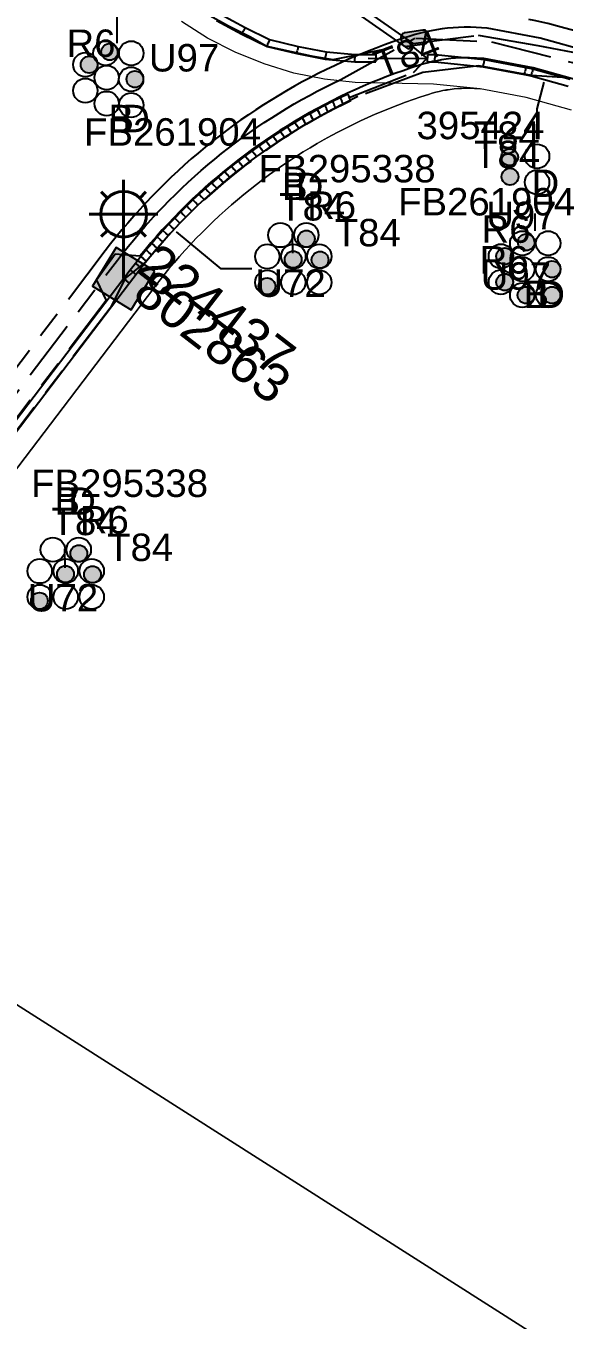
# Model space of a CAD drawing. Header units: metres. Extents: x 0 to 294317, y 0 to 6233398.
# Drawn here: x 292808.7 to 292844, y 6231952.5 to 6232037.3 of the extents above; entities that cross this region are included whole.
import ezdxf
from ezdxf import colors
from ezdxf.entities.mleader import LeaderData, LeaderLine
from ezdxf.enums import TextEntityAlignment as Align
from ezdxf.math import Vec2, Vec3

# ---------------------------------------------------------------- set-up
doc = ezdxf.new("R2010")
doc.units = ezdxf.units.M
doc.linetypes.add('Cable Exist UG', pattern=[8.2, 4, -1.2, 1.8, -1.2])
doc.layers.get('0').update_dxf_attribs({"color": 6})
for name, color, linetype in [('_User Miscellaneous1', 7, 'Continuous'), ('_User Miscellaneous2', 7, 'Continuous'), ('Duct_SP_EXT', 7, 'Continuous'), ('Equip_HV_EXT', 7, 'Continuous'), ('Equip_SP_SL_EXT', 7, 'Continuous'), ('Mains_HV_EXT', 7, 'Continuous'), ('Mains_LV_EXT', 7, 'Continuous'), ('Mains_SL_EXT', 7, 'Continuous'), ('SupportsUG_SP_LV_SL_EXT', 7, 'Continuous'), ('Trench_SP_EXT', 7, 'Continuous')]:
    doc.layers.add(name, color=color, linetype=linetype)
doc.layers.add('Cadastre Land Parcels_SP_EXT', color=9, linetype='Continuous', lineweight=5)
doc.layers.add('Cadastre Roads_SP_EXT', color=9, linetype='Continuous', lineweight=5)
doc.styles.add('COLUMN_LABEL', font='arial.ttf')
doc.styles.add('iecARIAL', font='arial.ttf', dxfattribs={"height": 2})
doc.styles.add('POLE_LABEL', font='arial.ttf')
doc.styles.get("Standard").update_dxf_attribs({"font": 'arial.ttf'})

# ---------------------------------------------------------------- blocks, each defined once
blk = doc.blocks.new('COLUMN_EXT')
blk.add_hatch(color=256).paths.add_polyline_path([(-1.485, 1.485), (-1.485, -1.485), (1.485, -1.485), (1.485, 1.485)])
blk.add_lwpolyline([(-1.485, -1.485), (1.485, -1.485), (1.485, 1.485), (-1.485, 1.485)], close=True)
for tag, height, style, flags, p in [('ASSET_NUM', 2.5, 'COLUMN_LABEL', 8, (2, 2)), ('STRUCTURE_PLANT_NUMBER', 0.2, 'POLE_LABEL', 9, (1.813, 0.031)), ('STREET_CODE', 0.2, 'COLUMN_LABEL', 9, (1.813, -0.2))]:
    blk.add_attdef(tag, text='', height=height, dxfattribs=dict(style=style, flags=flags)).set_placement(p, align=Align.MIDDLE_LEFT)
at = {"flags": 9}
for tag, p in [('OWNED_BY', (1.813, -0.6)), ('STATE', (1.813, -0.8)), ('COLUMN_TYPE', (1.813, -0.4)), ('STREETNAME', (1.813, -1.6)), ('USAGE', (1.813, -1)), ('LEGEND', (1.813, -1.2)), ('LOCATION', (1.813, -1.4)), ('SUBURB', (1.813, -1.8)), ('NOTES', (1.813, -2))]:
    blk.add_attdef(tag, text='', height=0.2, dxfattribs=at).set_placement(p, align=Align.MIDDLE_LEFT)
at = {"flags": 1}
blk.add_attdef('Z', (1.813, -2.351), '', height=0.2, dxfattribs=at)
blk = doc.blocks.new('DUCT_EXT')
blk.add_circle((0, 0.8), 0.8)
at = {"flags": 1}
blk.add_attdef('Z', (0, 0), '', height=0.2, dxfattribs=at)
at = {"flags": 9}
for tag, p in [('DUCT_CODE', (0, 0)), ('XSECT_TYPE', (0, -0.2)), ('STATE', (0, -0.6)), ('FB_REFERENCE', (0, -0.4)), ('NOTES', (0, -0.8))]:
    blk.add_attdef(tag, text='', height=0.2, dxfattribs=at).set_placement(p, align=Align.MIDDLE_LEFT)
blk = doc.blocks.new('SL_LANTERN_EXT')
at = {"lineweight": 40}
for p, q in [((0, 1.968), (0, 6.468)), ((-1.459, 5.676), (-1.061, 5.278)), ((1.458, 5.676), (1.06, 5.278)), ((-2.25, 4.218), (2.25, 4.218)), ((-1.459, 2.759), (-1.061, 3.157)), ((0, 0), (0, 2.721)), ((1.458, 2.759), (1.06, 3.157))]:
    blk.add_line(p, q, dxfattribs=at)
blk.add_circle((0, 4.218), 1.5, dxfattribs=at)
at = {"style": 'iecARIAL', "flags": 8}
blk.add_attdef('ASSET_NUM', (1.5, 1.5), '', height=2.5, dxfattribs=at)
for tag, p, height, flags in [('CONSTRUCTED_VOLTAGE', (0.981, -0.653), 0.2, 9), ('CONTROL_TYPE', (0.981, -0.853), 0.2, 9), ('LNUMBER', (2.181, -3.253), 2.5, 8), ('OPERATING_VOLTAGE', (0.981, -1.653), 0.2, 9), ('ORIENTATION', (0.981, -1.853), 0.2, 9), ('LANTERN_PURPOSE', (0.981, -1.053), 0.2, 9), ('LANTERN_TYPE', (0.981, -1.253), 0.2, 9), ('NO_PHASES', (0.981, -1.453), 0.2, 9), ('OWNED_BY', (0.981, -2.053), 0.2, 9), ('STATE', (0.981, -2.253), 0.2, 9), ('CEXIST', (0.981, -2.653), 0.2, 9), ('USAGE', (0.981, -2.453), 0.2, 9), ('CNEW', (0.981, -2.853), 0.2, 9), ('CNUMBER', (0.981, -3.053), 0.2, 9), ('CREMOVE', (0.981, -3.253), 0.2, 9), ('CREPLACE', (0.981, -3.453), 0.2, 9), ('LKINGHEIGHT', (0.981, -3.653), 0.2, 9), ('LBRACKET', (0.981, -3.853), 0.2, 9), ('LBRACKETVOCAB', (0.981, -4.053), 0.2, 9), ('LCATEGORY', (0.981, -4.253), 0.2, 9), ('LCHARGE1', (0.981, -4.453), 0.2, 9), ('LCHARGE1PERCENT', (0.981, -4.653), 0.2, 9), ('LCHARGE2', (0.981, -4.853), 0.2, 9), ('LCHARGE2PERCENT', (0.981, -5.053), 0.2, 9), ('LCHARGE3', (0.981, -5.253), 0.2, 9), ('LCHARGE3PERCENT', (0.981, -5.453), 0.2, 9), ('LEXIST', (0.981, -5.653), 0.2, 9), ('LLAMP', (0.981, -5.853), 0.2, 9), ('LLAMPVOCAB', (0.981, -6.053), 0.2, 9), ('LMAST', (0.981, -6.253), 0.2, 9), ('LMASTVOCAB', (0.981, -6.453), 0.2, 9), ('LNEW', (0.981, -6.653), 0.2, 9), ('LANTNUMBER', (0.981, -6.853), 0.2, 9), ('LOUTREACH', (0.981, -7.253), 0.2, 9), ('LOUTREACHVOCAB', (0.981, -7.453), 0.2, 9), ('LRATECODE', (0.981, -7.653), 0.2, 9), ('LREMOVE', (0.981, -7.853), 0.2, 9), ('LREPLACE', (0.981, -8.053), 0.2, 9), ('LTYPE', (0.981, -8.253), 0.2, 9), ('LTYPEVOCAB', (0.981, -8.453), 0.2, 9), ('LEGEND', (0.981, -8.653), 0.2, 9), ('STREETNAME', (0.981, -9.253), 0.2, 9), ('SUBURB', (0.981, -9.453), 0.2, 1), ('LOCATION', (0.981, -8.853), 0.2, 9), ('NOTES', (0.981, -9.053), 0.2, 9)]:
    blk.add_attdef(tag, p, '', height=height, dxfattribs=dict(flags=flags))
blk = doc.blocks.new('HV_STJ_EXT')
h = blk.add_hatch(color=256)
edge = h.paths.add_edge_path()
edge.add_ellipse((-0.586, 0.131), major_axis=(0.226, 0.226), ratio=1, start_angle=44.99996, end_angle=135)
edge.add_line((-0.906, 0.131), (-0.906, -0.131))
edge.add_ellipse((-0.586, -0.131), major_axis=(0.226, 0.226), ratio=1, start_angle=134.99996, end_angle=225)
edge.add_line((-0.586, -0.451), (0.586, -0.451))
edge.add_ellipse((0.586, -0.131), major_axis=(-0.226, 0.226), ratio=1, start_angle=134.99996, end_angle=225)
edge.add_line((0.906, -0.131), (0.906, 0.131))
edge.add_ellipse((0.586, 0.131), major_axis=(-0.226, 0.226), ratio=1, start_angle=224.99996, end_angle=315)
edge.add_line((0.586, 0.451), (-0.586, 0.451))
blk.add_lwpolyline([(-0.906, 0.131), (-0.906, -0.131, 0.414214), (-0.586, -0.451), (0.586, -0.451, 0.414214), (0.906, -0.131), (0.906, 0.131, 0.414214), (0.586, 0.451), (-0.586, 0.451, 0.414214)], format="xyb", close=True)
for tag, flags, p in [('ORIENTATION', 9, (1.5, 0)), ('Z', 1, (1.5, -0.8)), ('USAGE', 9, (1.5, -0.2)), ('LEGEND', 9, (1.5, -0.4)), ('NOTES', 9, (1.5, -0.6))]:
    blk.add_attdef(tag, text='', height=0.2, dxfattribs=dict(flags=flags)).set_placement(p, align=Align.MIDDLE_LEFT)
blk = doc.blocks.new('CABLE_LARGE_EXT')
h = blk.add_hatch(color=256)
edge = h.paths.add_edge_path()
edge.add_arc((0, 0.55), 0.55, 0, 360)
blk.add_circle((0, 0.55), 0.55)
at = {"flags": 1}
blk.add_attdef('Z', (0, 0), '', height=0.2, dxfattribs=at)
at = {"flags": 9}
for tag, p in [('COND_CODE', (0, 0)), ('XSECT_SIZE', (0, -0.6)), ('STATE', (0, -0.4)), ('FB_REFERENCE', (0, -0.2)), ('NOTES', (0, -0.8))]:
    blk.add_attdef(tag, text='', height=0.2, dxfattribs=at).set_placement(p, align=Align.MIDDLE_LEFT)

msp = doc.modelspace()

# ---------------------------------------------------------------- linework, layer by layer
at = {"layer": 'Cadastre Land Parcels_SP_EXT', "linetype": 'Continuous'}
for points in [[(292844.516, 6232031.807), (292841.548, 6232032.637), (292838.521, 6232033.207), (292837.79, 6232033.246), (292837.546, 6232033.246), (292837.302, 6232033.237), (292837.058, 6232033.222), (292836.815, 6232033.2), (292836.572, 6232033.171), (292836.331, 6232033.134), (292836.09, 6232033.09), (292835.852, 6232033.04), (292835.614, 6232032.982), (292835.378, 6232032.919), (292835.145, 6232032.848), (292834.637, 6232032.684), (292834.133, 6232032.511), (292833.631, 6232032.332), (292833.131, 6232032.146), (292832.635, 6232031.952), (292832.141, 6232031.752), (292831.65, 6232031.543), (292831.163, 6232031.327), (292830.679, 6232031.105), (292830.198, 6232030.875), (292829.719, 6232030.639), (292829.245, 6232030.395), (292828.775, 6232030.145), (292828.308, 6232029.887), (292827.845, 6232029.623), (292827.386, 6232029.352), (292826.931, 6232029.074), (292826.48, 6232028.79), (292826.033, 6232028.499), (292825.591, 6232028.201), (292825.153, 6232027.898), (292824.72, 6232027.587), (292824.29, 6232027.27), (292823.867, 6232026.948), (292823.446, 6232026.619), (292823.032, 6232026.284), (292822.622, 6232025.943), (292822.218, 6232025.596), (292821.819, 6232025.243), (292821.424, 6232024.884), (292821.036, 6232024.519), (292820.652, 6232024.149), (292820.273, 6232023.774), (292819.901, 6232023.392), (292819.534, 6232023.005), (292819.173, 6232022.613), (292818.818, 6232022.216), (292818.468, 6232021.813), (292818.124, 6232021.406), (292817.787, 6232020.994), (292817.455, 6232020.576), (292817.13, 6232020.154), (292806.529, 6232006.216)], [(292858.958, 6231940.815), (292792.026, 6231983.432), (292770.759, 6231950.02)], [(292792.026, 6231983.432), (292858.958, 6231940.815)]]:
    msp.add_lwpolyline(points, dxfattribs=at)
at = {"layer": 'Cadastre Roads_SP_EXT', "linetype": 'Continuous'}
msp.add_lwpolyline([(292806.529, 6232006.216), (292817.13, 6232020.154), (292817.455, 6232020.575), (292817.787, 6232020.994), (292818.124, 6232021.406), (292818.468, 6232021.813), (292818.818, 6232022.216), (292819.173, 6232022.613), (292819.534, 6232023.005), (292819.901, 6232023.392), (292820.274, 6232023.773), (292820.652, 6232024.149), (292821.036, 6232024.519), (292821.424, 6232024.884), (292821.819, 6232025.243), (292822.218, 6232025.596), (292822.623, 6232025.943), (292823.032, 6232026.284), (292823.447, 6232026.619), (292823.867, 6232026.948), (292824.29, 6232027.27), (292824.72, 6232027.587), (292825.153, 6232027.898), (292825.591, 6232028.201), (292826.033, 6232028.499), (292826.48, 6232028.79), (292826.931, 6232029.074), (292827.386, 6232029.351), (292827.845, 6232029.623), (292828.308, 6232029.887), (292828.775, 6232030.145), (292829.245, 6232030.395), (292829.719, 6232030.639), (292830.198, 6232030.875), (292830.679, 6232031.105), (292831.162, 6232031.327), (292831.651, 6232031.543), (292832.141, 6232031.751), (292832.635, 6232031.952), (292833.131, 6232032.146), (292833.631, 6232032.332), (292834.133, 6232032.511), (292834.637, 6232032.684), (292835.145, 6232032.848), (292835.378, 6232032.919), (292835.614, 6232032.982), (292835.852, 6232033.04), (292836.09, 6232033.09), (292836.331, 6232033.133), (292836.572, 6232033.171), (292836.815, 6232033.2), (292837.058, 6232033.222), (292837.302, 6232033.237), (292837.546, 6232033.246), (292837.79, 6232033.246), (292838.521, 6232033.207), (292835.464, 6232033.518), (292835.464, 6232033.518), (292832.379, 6232033.577), (292830.343, 6232033.618), (292828.315, 6232033.837), (292826.319, 6232034.247), (292824.365, 6232034.838), (292822.477, 6232035.608), (292820.663, 6232036.538), (292818.94, 6232037.628)], dxfattribs=at)
at = {"layer": 'Duct_SP_EXT'}
for p, q in [((292809.5, 6232052.824), (292833.826, 6232035.809)), ((292809.775, 6232053.217), (292834.102, 6232036.203)), ((292821.497, 6232038.099), (292823.131, 6232037.226)), ((292821.256, 6232037.683), (292822.912, 6232036.799)), ((292823.131, 6232037.226), (292823.022, 6232037.013)), ((292823.131, 6232037.226), (292824.722, 6232036.439)), ((292822.912, 6232036.799), (292823.022, 6232037.013)), ((292822.912, 6232036.799), (292824.557, 6232035.985)), ((292824.722, 6232036.439), (292824.64, 6232036.212)), ((292824.722, 6232036.439), (292826.603, 6232035.987)), ((292824.557, 6232035.985), (292824.64, 6232036.212)), ((292824.557, 6232035.985), (292826.501, 6232035.518)), ((292826.501, 6232035.518), (292826.552, 6232035.753)), ((292826.501, 6232035.518), (292828.37, 6232035.149)), ((292826.603, 6232035.987), (292826.552, 6232035.753)), ((292826.603, 6232035.987), (292828.437, 6232035.625)), ((292828.437, 6232035.625), (292828.403, 6232035.387)), ((292828.437, 6232035.625), (292830.33, 6232035.459)), ((292833.826, 6232035.809), (292833.964, 6232036.006)), ((292834.102, 6232036.203), (292833.964, 6232036.006)), ((292828.37, 6232035.149), (292828.403, 6232035.387)), ((292828.37, 6232035.149), (292830.308, 6232034.979)), ((292830.308, 6232034.979), (292830.319, 6232035.219)), ((292830.308, 6232034.979), (292831.695, 6232034.974)), ((292830.33, 6232035.459), (292830.319, 6232035.219)), ((292830.33, 6232035.459), (292831.696, 6232035.454)), ((292831.695, 6232034.974), (292831.696, 6232035.214)), ((292831.696, 6232035.454), (292831.696, 6232035.214)), ((292835.078, 6232034.98), (292835.082, 6232035.22)), ((292835.078, 6232034.98), (292835.552, 6232034.971)), ((292835.087, 6232035.46), (292835.082, 6232035.22)), ((292835.087, 6232035.46), (292835.581, 6232035.45)), ((292835.552, 6232034.971), (292835.566, 6232035.21)), ((292835.552, 6232034.971), (292838.731, 6232034.647)), ((292835.581, 6232035.45), (292835.566, 6232035.21)), ((292835.581, 6232035.45), (292838.8, 6232035.123)), ((292838.731, 6232034.647), (292838.766, 6232034.885)), ((292838.731, 6232034.647), (292841.433, 6232034.139)), ((292838.8, 6232035.123), (292838.766, 6232034.885)), ((292838.8, 6232035.123), (292841.522, 6232034.611)), ((292841.433, 6232034.139), (292841.477, 6232034.375)), ((292841.433, 6232034.139), (292841.881, 6232034.055)), ((292841.522, 6232034.611), (292841.477, 6232034.375)), ((292841.522, 6232034.611), (292841.99, 6232034.523)), ((292841.881, 6232034.055), (292841.936, 6232034.289)), ((292841.881, 6232034.055), (292844.29, 6232033.382)), ((292841.99, 6232034.523), (292841.936, 6232034.289)), ((292841.99, 6232034.523), (292844.433, 6232033.84)), ((292828.345, 6232032.114), (292827.851, 6232031.85)), ((292828.846, 6232032.371), (292828.345, 6232032.114)), ((292828.345, 6232032.114), (292828.457, 6232031.901)), ((292829.351, 6232032.621), (292828.846, 6232032.371)), ((292828.846, 6232032.371), (292828.954, 6232032.157)), ((292829.062, 6232031.943), (292828.954, 6232032.157)), ((292829.56, 6232032.189), (292829.062, 6232031.943)), ((292829.844, 6232032.856), (292829.351, 6232032.621)), ((292829.351, 6232032.621), (292829.455, 6232032.405)), ((292829.56, 6232032.189), (292829.455, 6232032.405)), ((292830.05, 6232032.423), (292829.56, 6232032.189)), ((292829.844, 6232032.856), (292829.947, 6232032.639)), ((292830.05, 6232032.423), (292829.947, 6232032.639)), ((292826.871, 6232031.301), (292826.386, 6232031.014)), ((292827.359, 6232031.579), (292826.871, 6232031.301)), ((292826.871, 6232031.301), (292826.992, 6232031.093)), ((292827.851, 6232031.85), (292827.359, 6232031.579)), ((292827.359, 6232031.579), (292827.476, 6232031.37)), ((292827.594, 6232031.16), (292827.476, 6232031.37)), ((292828.08, 6232031.429), (292827.594, 6232031.16)), ((292827.851, 6232031.85), (292827.965, 6232031.64)), ((292828.08, 6232031.429), (292827.965, 6232031.64)), ((292828.568, 6232031.688), (292828.08, 6232031.429)), ((292828.568, 6232031.688), (292828.457, 6232031.901)), ((292829.062, 6232031.943), (292828.568, 6232031.688)), ((292825.435, 6232030.424), (292824.963, 6232030.117)), ((292825.908, 6232030.722), (292825.435, 6232030.424)), ((292825.435, 6232030.424), (292825.564, 6232030.222)), ((292826.386, 6232031.014), (292825.908, 6232030.722)), ((292825.908, 6232030.722), (292826.035, 6232030.518)), ((292826.161, 6232030.314), (292826.035, 6232030.518)), ((292826.634, 6232030.603), (292826.161, 6232030.314)), ((292826.386, 6232031.014), (292826.51, 6232030.809)), ((292826.634, 6232030.603), (292826.51, 6232030.809)), ((292827.112, 6232030.886), (292826.634, 6232030.603)), ((292827.112, 6232030.886), (292826.992, 6232031.093)), ((292827.594, 6232031.16), (292827.112, 6232030.886)), ((292824.497, 6232029.803), (292824.035, 6232029.484)), ((292824.963, 6232030.117), (292824.497, 6232029.803)), ((292824.497, 6232029.803), (292824.632, 6232029.605)), ((292824.767, 6232029.407), (292824.632, 6232029.605)), ((292825.228, 6232029.717), (292824.767, 6232029.407)), ((292824.963, 6232030.117), (292825.095, 6232029.917)), ((292825.228, 6232029.717), (292825.095, 6232029.917)), ((292825.694, 6232030.019), (292825.228, 6232029.717)), ((292825.694, 6232030.019), (292825.564, 6232030.222)), ((292826.161, 6232030.314), (292825.694, 6232030.019)), ((292823.127, 6232028.823), (292822.681, 6232028.484)), ((292823.578, 6232029.156), (292823.127, 6232028.823)), ((292823.127, 6232028.823), (292823.271, 6232028.631)), ((292823.861, 6232028.768), (292823.415, 6232028.439)), ((292824.035, 6232029.484), (292823.578, 6232029.156)), ((292823.578, 6232029.156), (292823.719, 6232028.962)), ((292823.861, 6232028.768), (292823.719, 6232028.962)), ((292824.311, 6232029.091), (292823.861, 6232028.768)), ((292824.035, 6232029.484), (292824.173, 6232029.288)), ((292824.311, 6232029.091), (292824.173, 6232029.288)), ((292824.767, 6232029.407), (292824.311, 6232029.091)), ((292822.239, 6232028.137), (292821.801, 6232027.783)), ((292822.681, 6232028.484), (292822.239, 6232028.137)), ((292822.239, 6232028.137), (292822.388, 6232027.95)), ((292822.537, 6232027.762), (292822.388, 6232027.95)), ((292822.975, 6232028.104), (292822.537, 6232027.762)), ((292822.681, 6232028.484), (292822.828, 6232028.294)), ((292822.975, 6232028.104), (292822.828, 6232028.294)), ((292823.415, 6232028.439), (292822.975, 6232028.104)), ((292823.415, 6232028.439), (292823.271, 6232028.631)), ((292820.943, 6232027.059), (292820.523, 6232026.687)), ((292821.37, 6232027.425), (292820.943, 6232027.059)), ((292820.943, 6232027.059), (292821.101, 6232026.878)), ((292821.68, 6232027.058), (292821.259, 6232026.697)), ((292821.801, 6232027.783), (292821.37, 6232027.425)), ((292821.37, 6232027.425), (292821.525, 6232027.241)), ((292821.68, 6232027.058), (292821.525, 6232027.241)), ((292822.106, 6232027.412), (292821.68, 6232027.058)), ((292821.801, 6232027.783), (292821.954, 6232027.598)), ((292822.106, 6232027.412), (292821.954, 6232027.598)), ((292822.537, 6232027.762), (292822.106, 6232027.412)), ((292820.108, 6232026.309), (292819.698, 6232025.925)), ((292820.523, 6232026.687), (292820.108, 6232026.309)), ((292820.108, 6232026.309), (292820.271, 6232026.133)), ((292820.844, 6232026.33), (292820.434, 6232025.957)), ((292820.523, 6232026.687), (292820.684, 6232026.508)), ((292820.844, 6232026.33), (292820.684, 6232026.508)), ((292821.259, 6232026.697), (292820.844, 6232026.33)), ((292821.259, 6232026.697), (292821.101, 6232026.878)), ((292819.295, 6232025.535), (292818.897, 6232025.14)), ((292819.698, 6232025.925), (292819.295, 6232025.535)), ((292819.295, 6232025.535), (292819.463, 6232025.364)), ((292819.631, 6232025.192), (292819.463, 6232025.364)), ((292820.029, 6232025.577), (292819.631, 6232025.192)), ((292819.698, 6232025.925), (292819.863, 6232025.751)), ((292820.029, 6232025.577), (292819.863, 6232025.751)), ((292820.434, 6232025.957), (292820.029, 6232025.577)), ((292820.434, 6232025.957), (292820.271, 6232026.133)), ((292818.503, 6232024.738), (292818.117, 6232024.33)), ((292818.897, 6232025.14), (292818.503, 6232024.738)), ((292818.503, 6232024.738), (292818.676, 6232024.571)), ((292818.849, 6232024.405), (292818.676, 6232024.571)), ((292819.237, 6232024.802), (292818.849, 6232024.405)), ((292818.897, 6232025.14), (292819.067, 6232024.971)), ((292819.237, 6232024.802), (292819.067, 6232024.971)), ((292819.631, 6232025.192), (292819.237, 6232024.802)), ((292817.736, 6232023.917), (292817.362, 6232023.498)), ((292818.091, 6232023.595), (292817.722, 6232023.181)), ((292818.117, 6232024.33), (292817.736, 6232023.917)), ((292817.736, 6232023.917), (292817.914, 6232023.756)), ((292818.091, 6232023.595), (292817.914, 6232023.756)), ((292818.468, 6232024.002), (292818.091, 6232023.595)), ((292818.117, 6232024.33), (292818.292, 6232024.166)), ((292818.468, 6232024.002), (292818.292, 6232024.166)), ((292818.849, 6232024.405), (292818.468, 6232024.002)), ((292816.995, 6232023.075), (292816.632, 6232022.646)), ((292817.362, 6232023.498), (292816.995, 6232023.075)), ((292816.995, 6232023.075), (292817.177, 6232022.919)), ((292817.359, 6232022.763), (292817.001, 6232022.339)), ((292817.359, 6232022.763), (292817.177, 6232022.919)), ((292817.722, 6232023.181), (292817.359, 6232022.763)), ((292817.362, 6232023.498), (292817.542, 6232023.339)), ((292817.722, 6232023.181), (292817.542, 6232023.339)), ((292816.277, 6232022.211), (292815.927, 6232021.771)), ((292816.632, 6232022.646), (292816.277, 6232022.211)), ((292816.277, 6232022.211), (292816.463, 6232022.06)), ((292816.65, 6232021.91), (292816.305, 6232021.475)), ((292816.65, 6232021.91), (292816.463, 6232022.06)), ((292816.632, 6232022.646), (292816.817, 6232022.492)), ((292817.001, 6232022.339), (292816.65, 6232021.91)), ((292817.001, 6232022.339), (292816.817, 6232022.492)), ((292815.59, 6232021.333), (292815.163, 6232020.772)), ((292815.927, 6232021.771), (292815.59, 6232021.333)), ((292815.59, 6232021.333), (292815.78, 6232021.187)), ((292815.971, 6232021.041), (292815.78, 6232021.187)), ((292815.927, 6232021.771), (292816.116, 6232021.623)), ((292816.305, 6232021.475), (292815.971, 6232021.041)), ((292816.305, 6232021.475), (292816.116, 6232021.623)), ((292815.163, 6232020.772), (292804.936, 6232007.326)), ((292815.545, 6232020.482), (292805.33, 6232007.052)), ((292815.163, 6232020.772), (292815.354, 6232020.627)), ((292815.163, 6232020.772), (292815.354, 6232020.627)), ((292815.545, 6232020.482), (292815.354, 6232020.627)), ((292815.545, 6232020.482), (292815.354, 6232020.627)), ((292815.971, 6232021.041), (292815.545, 6232020.482))]:
    msp.add_line(p, q, dxfattribs=at)
for points in [[(292814.733, 6232036.198), (292814.764, 6232040.807), (292815.906, 6232042.025)], [(292842.249, 6232029.921), (292842.258, 6232031.892), (292842.727, 6232033.646)], [(292842.129, 6232023.913), (292842.129, 6232025.029)], [(292823.56, 6232021.415), (292821.556, 6232021.405), (292818.616, 6232023.835)], [(292826.199, 6232023.678), (292826.222, 6232022.447)], [(292811.28, 6232003.054), (292811.303, 6232001.823)]]:
    msp.add_lwpolyline(points, dxfattribs=at)
at = {"layer": 'Mains_HV_EXT', "linetype": 'Cable Exist UG'}
for points in [[(292892.305, 6232006.325), (292875.791, 6232016.862), (292872.248, 6232021.512), (292853.078, 6232033.458), (292853.078, 6232033.458, 0.095957), (292839.388, 6232038.162), (292839.388, 6232038.162), (292833.92, 6232038.485), (292833.92, 6232038.485, -0.314114), (292815.424, 6232049.166), (292815.424, 6232049.166), (292811.884, 6232054.122), (292811.884, 6232054.122, 0.060642), (292802.822, 6232063.998), (292802.822, 6232063.998), (292797.49, 6232068.625), (292797.49, 6232068.625), (292790.618, 6232073.38), (292725.481, 6232114.825)], [(292841.848, 6232041.819, -0.0887), (292855.504, 6232036.698), (292855.504, 6232036.698), (292858.817, 6232034.756), (292858.817, 6232034.756), (292867.164, 6232029.423), (292869.462, 6232027.958), (292872.87, 6232025.821), (292872.87, 6232025.821), (292875.24, 6232024.336), (292877.534, 6232020.493), (292898.438, 6232007.208)], [(292878.187, 6232017.709), (292875.876, 6232019.225), (292873.505, 6232023.063), (292858.062, 6232032.854), (292856.456, 6232033.932), (292856.456, 6232033.932), (292854.132, 6232035.157), (292854.132, 6232035.157, 0.099269), (292839.787, 6232040.122)]]:
    msp.add_lwpolyline(points, format="xyb", dxfattribs=at)
for points in [[(292804.065, 6232007.933), (292814.748, 6232021.978), (292815.092, 6232022.424), (292815.451, 6232022.876), (292815.817, 6232023.323), (292816.189, 6232023.765), (292816.566, 6232024.198), (292816.951, 6232024.629), (292817.343, 6232025.054), (292817.739, 6232025.473), (292818.145, 6232025.887), (292818.554, 6232026.293), (292818.967, 6232026.692), (292819.389, 6232027.088), (292819.816, 6232027.476), (292820.247, 6232027.858), (292820.686, 6232028.234), (292821.129, 6232028.603), (292821.579, 6232028.967), (292822.034, 6232029.323), (292822.491, 6232029.671), (292822.954, 6232030.013), (292823.424, 6232030.35), (292823.899, 6232030.679), (292824.378, 6232031.002), (292824.864, 6232031.317), (292825.349, 6232031.623), (292825.84, 6232031.923), (292826.339, 6232032.218), (292826.84, 6232032.504), (292827.346, 6232032.782), (292827.854, 6232033.053), (292828.368, 6232033.318), (292828.888, 6232033.574), (292829.406, 6232033.822), (292834.253, 6232036.525)], [(292834.315, 6232036.524), (292839.271, 6232036.295), (292845.045, 6232034.819), (292849.79, 6232032.932), (292853.832, 6232030.803), (292867.275, 6232022.229)]]:
    msp.add_lwpolyline(points, dxfattribs=at)
at = {"layer": 'Mains_LV_EXT', "linetype": 'Cable Exist UG'}
for points in [[(292845.753, 6232035.615), (292842.459, 6232036.536), (292838.999, 6232037.188), (292837.893, 6232037.246), (292837.475, 6232037.246), (292837.108, 6232037.233), (292836.75, 6232037.211), (292836.394, 6232037.178), (292836.028, 6232037.134), (292835.674, 6232037.08), (292835.327, 6232037.017), (292834.968, 6232036.942), (292834.618, 6232036.857), (292834.275, 6232036.764), (292833.948, 6232036.665), (292833.375, 6232036.479), (292832.815, 6232036.288), (292832.26, 6232036.09), (292831.705, 6232035.883), (292831.154, 6232035.668), (292830.605, 6232035.445), (292830.059, 6232035.213), (292829.518, 6232034.974), (292828.982, 6232034.727), (292828.451, 6232034.474), (292827.918, 6232034.211), (292827.39, 6232033.939), (292826.869, 6232033.662), (292826.351, 6232033.376), (292825.837, 6232033.083), (292825.325, 6232032.78), (292824.822, 6232032.473), (292824.325, 6232032.159), (292823.826, 6232031.836), (292823.335, 6232031.504), (292822.848, 6232031.168), (292822.366, 6232030.822), (292821.891, 6232030.471), (292821.422, 6232030.114), (292820.956, 6232029.749), (292820.494, 6232029.376), (292820.041, 6232028.998), (292819.59, 6232028.612), (292819.148, 6232028.221), (292818.71, 6232027.823), (292818.278, 6232027.417), (292817.854, 6232027.008), (292817.435, 6232026.592), (292817.019, 6232026.166), (292816.612, 6232025.737), (292816.21, 6232025.301), (292815.816, 6232024.859), (292815.43, 6232024.415), (292815.047, 6232023.962), (292814.672, 6232023.504), (292814.305, 6232023.041), (292813.954, 6232022.586), (292803.244, 6232008.505)], [(292845.135, 6232033.711), (292842.004, 6232034.587), (292838.76, 6232035.198), (292837.841, 6232035.246), (292837.51, 6232035.246), (292837.205, 6232035.235), (292836.904, 6232035.216), (292836.604, 6232035.189), (292836.3, 6232035.152), (292836.003, 6232035.107), (292835.709, 6232035.054), (292835.41, 6232034.991), (292835.116, 6232034.92), (292834.827, 6232034.841), (292834.546, 6232034.756), (292834.006, 6232034.581), (292833.474, 6232034.4), (292832.945, 6232034.211), (292832.418, 6232034.015), (292831.895, 6232033.81), (292831.373, 6232033.598), (292830.855, 6232033.378), (292830.341, 6232033.15), (292829.831, 6232032.916), (292829.324, 6232032.675), (292828.819, 6232032.425), (292828.318, 6232032.167), (292827.822, 6232031.903), (292827.329, 6232031.631), (292826.841, 6232031.353), (292826.355, 6232031.066), (292825.876, 6232030.773), (292825.402, 6232030.474), (292824.93, 6232030.167), (292824.463, 6232029.853), (292824, 6232029.533), (292823.543, 6232029.204), (292823.09, 6232028.871), (292822.645, 6232028.531), (292822.201, 6232028.184), (292821.763, 6232027.83), (292821.332, 6232027.471), (292820.904, 6232027.104), (292820.483, 6232026.732), (292820.067, 6232026.353), (292819.657, 6232025.968), (292819.253, 6232025.578), (292818.854, 6232025.183), (292818.46, 6232024.779), (292818.073, 6232024.371), (292817.691, 6232023.957), (292817.317, 6232023.537), (292816.949, 6232023.114), (292816.586, 6232022.684), (292816.23, 6232022.249), (292814.599, 6232022.363), (292813.369, 6232020.661), (292814.008, 6232019.331), (292804.887, 6232007.361)]]:
    msp.add_lwpolyline(points, dxfattribs=at)
at = {"layer": 'Mains_SL_EXT', "linetype": 'Cable Exist UG'}
for points in [[(292820.819, 6232038.015), (292822.032, 6232037.329), (292823.471, 6232036.61), (292824.554, 6232036.015), (292826.14, 6232035.667), (292827.445, 6232035.379), (292828.886, 6232035.143), (292834.144, 6232036.187), (292838.391, 6232036.718), (292842.314, 6232036.047), (292845.065, 6232035.531), (292849.236, 6232033.939), (292853.777, 6232031.557), (292854.444, 6232030.158), (292854.666, 6232028.728)], [(292815.204, 6232020.691), (292814.283, 6232018.84), (292804.816, 6232006.462), (292792.776, 6231987.577), (292791.159, 6231985.976)]]:
    msp.add_lwpolyline(points, dxfattribs=at)
msp.add_lwpolyline([(292854.666, 6232028.728), (292849.012, 6232032.162), (292844.261, 6232033.932), (292841.886, 6232034.091), (292841.886, 6232034.091), (292838.448, 6232034.71), (292834.765, 6232034.291), (292830.521, 6232032.7), (292830.521, 6232032.7, 0.093577), (292818.204, 6232023.738), (292818.204, 6232023.738), (292816.627, 6232021.902), (292815.215, 6232020.754)], format="xyb", dxfattribs=at)
at = {"layer": 'Trench_SP_EXT', "linetype": 'Cable Exist UG'}
for points in [[(292834.015, 6232036.046), (292835.057, 6232035.204)], [(292829.951, 6232032.64), (292834.152, 6232034.285), (292835.044, 6232035.19)], [(292831.181, 6232035.216), (292833.665, 6232035.208), (292835.06, 6232035.212)]]:
    msp.add_lwpolyline(points, dxfattribs=at)

# ---------------------------------------------------------------- block references
at = {"layer": 'Duct_SP_EXT'}
for name, p, rotation in [('DUCT_EXT', (292814.766, 6232035.545), 90), ('DUCT_EXT', (292816.455, 6232035.541), 90), ('DUCT_EXT', (292813.446, 6232034.795), 90), ('CABLE_LARGE_EXT', (292813.446, 6232034.795), 90), ('DUCT_EXT', (292814.846, 6232033.945), 90), ('DUCT_EXT', (292816.448, 6232033.838), 90), ('DUCT_EXT', (292813.446, 6232033.095), 90), ('CABLE_LARGE_EXT', (292816.448, 6232033.838), 90), ('DUCT_EXT', (292814.846, 6232032.245), 90), ('DUCT_EXT', (292816.451, 6232032.141), 90), ('DUCT_EXT', (292843.062, 6232028.788), 90.0000000000002), ('DUCT_EXT', (292843.062, 6232027.088), 90.0000000000002), ('DUCT_EXT', (292842.088, 6232023.086), 90.0000000000002), ('DUCT_EXT', (292843.788, 6232023.086), 90.0000000000002), ('DUCT_EXT', (292840.688, 6232022.236), 90.0000000000002), ('CABLE_LARGE_EXT', (292840.688, 6232022.236), 90.0000000000002), ('DUCT_EXT', (292842.088, 6232021.386), 90.0000000000002), ('DUCT_EXT', (292843.788, 6232021.386), 90.0000000000002), ('CABLE_LARGE_EXT', (292843.788, 6232021.386), 90.0000000000002), ('DUCT_EXT', (292840.688, 6232020.536), 90.0000000000002), ('CABLE_LARGE_EXT', (292840.688, 6232020.536), 90.0000000000002), ('DUCT_EXT', (292842.088, 6232019.686), 90.0000000000002), ('CABLE_LARGE_EXT', (292842.088, 6232019.686), 90.0000000000002), ('DUCT_EXT', (292843.788, 6232019.686), 90.0000000000002), ('CABLE_LARGE_EXT', (292843.788, 6232019.686), 90.0000000000002)]:
    msp.add_blockref(name, p, dxfattribs=dict(at, rotation=rotation))
for name, p in [('CABLE_LARGE_EXT', (292814.241, 6232035.08)), ('CABLE_LARGE_EXT', (292840.461, 6232028.179)), ('CABLE_LARGE_EXT', (292840.484, 6232026.902)), ('DUCT_EXT', (292825.435, 6232022.823)), ('DUCT_EXT', (292827.137, 6232022.825)), ('CABLE_LARGE_EXT', (292827.137, 6232022.825)), ('CABLE_LARGE_EXT', (292841.553, 6232022.603)), ('DUCT_EXT', (292824.578, 6232021.419)), ('DUCT_EXT', (292826.285, 6232021.424)), ('DUCT_EXT', (292827.987, 6232021.426)), ('CABLE_LARGE_EXT', (292826.268, 6232021.472)), ('CABLE_LARGE_EXT', (292828.033, 6232021.448)), ('DUCT_EXT', (292824.579, 6232019.726)), ('DUCT_EXT', (292826.282, 6232019.723)), ('DUCT_EXT', (292827.986, 6232019.726)), ('CABLE_LARGE_EXT', (292824.556, 6232019.716)), ('DUCT_EXT', (292810.515, 6232002.202)), ('DUCT_EXT', (292812.217, 6232002.204)), ('CABLE_LARGE_EXT', (292812.217, 6232002.204)), ('DUCT_EXT', (292809.658, 6232000.797)), ('DUCT_EXT', (292811.364, 6232000.802)), ('DUCT_EXT', (292813.067, 6232000.805)), ('CABLE_LARGE_EXT', (292811.349, 6232000.848)), ('CABLE_LARGE_EXT', (292813.114, 6232000.824)), ('DUCT_EXT', (292809.659, 6231999.104)), ('DUCT_EXT', (292811.362, 6231999.101)), ('DUCT_EXT', (292813.066, 6231999.105)), ('CABLE_LARGE_EXT', (292809.636, 6231999.095))]:
    msp.add_blockref(name, p, dxfattribs=at)
at = {"layer": 'Equip_HV_EXT', "rotation": 188.0869753126685}
msp.add_blockref('HV_STJ_EXT', (292834.251, 6232036.525), dxfattribs=at)
at = {"layer": 'Equip_SP_SL_EXT'}
ref = msp.add_blockref('SL_LANTERN_EXT', (292815.154, 6232020.773), dxfattribs=at)
ref.add_attrib('ASSET_NUM', '224437', dxfattribs={"layer": '0', "height": 2.5, "rotation": 322.31308, "style": 'iecARIAL'}).set_placement((292816.654, 6232022.273), align=Align.MIDDLE_LEFT)
at = {"layer": 'SupportsUG_SP_LV_SL_EXT'}
ref = msp.add_blockref('COLUMN_EXT', (292815.154, 6232020.773), dxfattribs=dict(at, rotation=148.5919264384753))
ref.add_attrib('ASSET_NUM', '802863', dxfattribs={"layer": '0', "height": 2.5, "rotation": 322.31308, "style": 'COLUMN_LABEL'}).set_placement((292817.154, 6232021.523), align=Align.TOP_LEFT)

# ---------------------------------------------------------------- texts
at = {"layer": '_User Miscellaneous2'}
for s, p in [('R6', (292811.409, 6232035.298)), ('U97', (292816.812, 6232034.347)), ('B', (292814.157, 6232030.365)), ('D', (292815.057, 6232030.365)), ('FB261904', (292812.558, 6232029.484)), ('395424', (292834.359, 6232029.909)), ('T84', (292838.112, 6232029.271)), ('T84', (292838.125, 6232028.011)), ('FB295338', (292824.008, 6232027.08)), ('D', (292841.898, 6232026.12)), ('B', (292825.54, 6232025.913)), ('D', (292826.439, 6232025.912)), ('T84', (292825.349, 6232024.578)), ('R6', (292827.18, 6232024.686)), ('FB261904', (292833.148, 6232024.909)), ('U97', (292838.928, 6232024.01)), ('T84', (292828.995, 6232022.883)), ('R6', (292838.618, 6232023.116)), ('R6', (292838.497, 6232021.099)), ('U72', (292823.796, 6232019.573)), ('U97', (292838.567, 6232020.039)), ('B', (292841.372, 6232018.84)), ('D', (292842.272, 6232018.84)), ('FB295338', (292809.088, 6232006.458)), ('B', (292810.62, 6232005.291)), ('D', (292811.519, 6232005.291)), ('T84', (292810.43, 6232003.954)), ('R6', (292812.283, 6232004.064)), ('T84', (292814.076, 6232002.259)), ('U72', (292808.876, 6231998.952))]:
    msp.add_text(s, height=1.8, dxfattribs=at).set_placement(p)
at = {"layer": 'Mains_LV_EXT'}
msp.add_text('T84', height=1.8, rotation=21.35484, dxfattribs=at).set_placement((292832.04, 6232033.867))

# ---------------------------------------------------------------- next in the draw order: leaders
at = {"layer": '_User Miscellaneous1'}
ml = msp.add_multileader_mtext('Standard', dxfattribs=at)
ml.set_content('LOT 435 \\PDP 1129749', color=256)
ml.set_leader_properties()
ml.build(insert=Vec2(0, 0))
ml.multileader.update_dxf_attribs({"has_text_frame": 1})
ctx = ml.context
ctx.base_point, ctx.char_height, ctx.plane_origin = Vec3(293228.994, 6231985.116), 3.5, Vec3(293181.966, 6231992.79)
ctx.text_align_type = 1
notes = []
notes.append((ctx, [(0, (0, 0, 0), (0, 0), (1, 0), 1, [])]))
ctx.mtext.insert, ctx.mtext.width, ctx.mtext.defined_height, ctx.mtext.alignment, ctx.mtext.flow_direction = Vec3(293246.19, 6231987.15), 36.83646, 7.886, 2, 5
ctx.mtext.has_bg_fill, ctx.mtext.bg_color, ctx.mtext.bg_scale_factor, ctx.mtext.bg_transparency, ctx.mtext.use_window_bg_color = 1, -1023410177, 1.5, 0, 0
for ctx, leaders in notes:
    for number, flags, end, landing, length, lines in leaders:
        leader = LeaderData()
        leader.index, (leader.has_last_leader_line, leader.has_dogleg_vector, leader.attachment_direction) = number, flags
        leader.last_leader_point, leader.dogleg_vector, leader.dogleg_length = Vec3(end), Vec3(landing), length
        for number, points, colour, breaks in lines:
            line = LeaderLine()
            line.index, line.vertices, line.color, line.breaks = number, Vec3.list(points), colors.encode_raw_color(colour), breaks
            leader.lines.append(line)
        ctx.leaders.append(leader)

doc.saveas('drawing.dxf')
